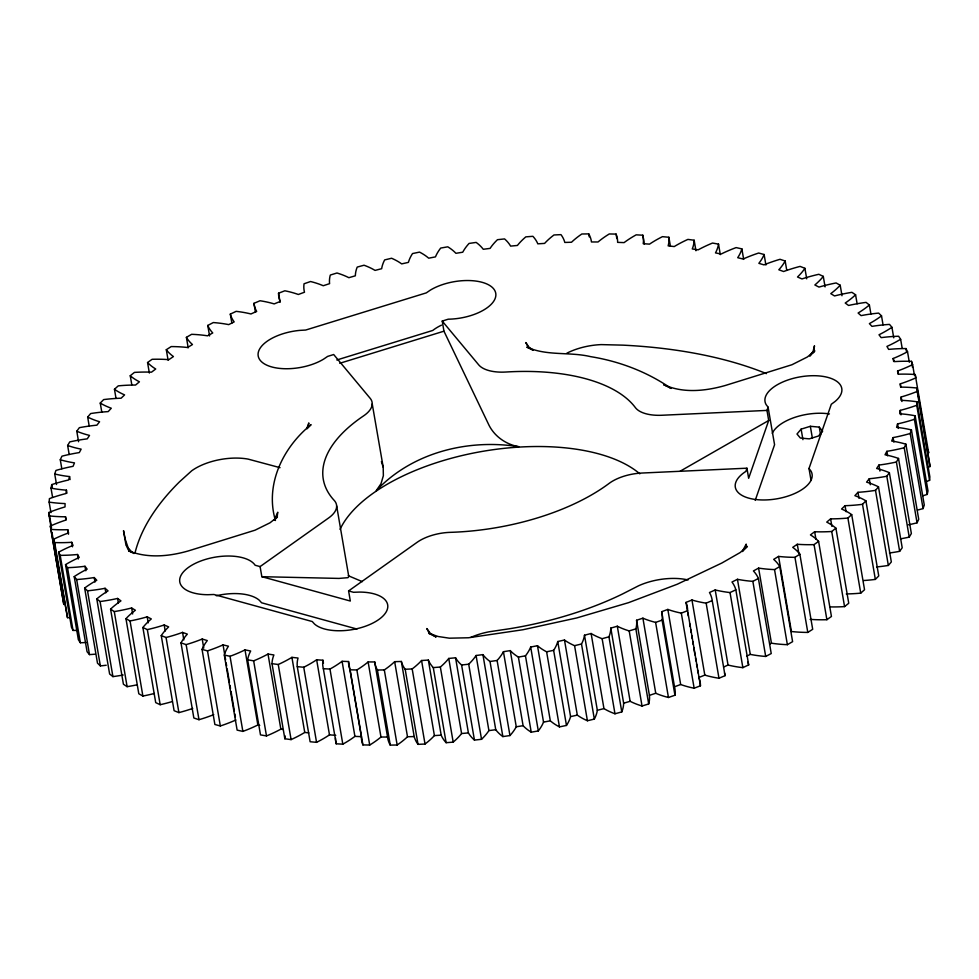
<?xml version="1.0" encoding="UTF-8"?>
<svg xmlns="http://www.w3.org/2000/svg" width="979" height="979" viewBox="0 0 979 979"><rect width="100%" height="100%" fill="white"/><g stroke="black" fill="none" stroke-linecap="round" stroke-linejoin="round"><path stroke-width="1.47" d="M280.104 302.23L278.562 293.21L284.852 290.787A91.94 43.59 -9.7 0 1 298.326 294.483L304.493 292.231A91.928 43.59 -9.7 0 1 304.053 283.775L310.551 281.524A91.928 43.59 -9.7 0 1 323.254 285.733L329.593 283.653A91.94 43.59 -9.7 0 1 330.302 275.05L336.972 272.994A91.94 43.59 -9.7 0 1 348.867 277.693L355.353 275.797A91.94 43.59 -9.7 0 1 357.213 267.083L364.029 265.223A91.928 43.59 -9.7 0 1 375.043 270.4L381.663 268.699A91.928 43.59 -9.7 0 1 384.661 259.912L391.588 258.248A91.928 43.59 -9.7 0 1 401.684 263.889L408.414 262.384A91.94 43.59 -9.7 0 1 412.526 253.561L419.55 252.105A91.94 43.59 -9.7 0 1 428.68 258.187L435.471 256.877A91.928 43.59 -9.7 0 1 440.697 248.066L447.77 246.818A91.94 43.59 -9.7 0 1 455.908 253.304L462.737 252.215A91.94 43.59 -9.7 0 1 469.051 243.441L476.149 242.413A91.94 43.59 -9.7 0 1 483.247 249.278L490.087 248.397A91.928 43.578 -9.7 0 1 497.467 239.696L504.564 238.913A91.94 43.59 -9.7 0 1 510.597 246.108L517.414 245.46A91.94 43.59 -9.7 0 1 525.821 236.869L532.882 236.306A91.928 43.59 -9.7 0 1 537.814 243.832L544.593 243.404A91.928 43.59 -9.7 0 1 553.979 234.972L560.979 234.642A91.928 43.59 -9.7 0 1 564.81 242.449L571.503 242.241A91.928 43.59 -9.7 0 1 581.844 233.993L588.746 233.895A91.928 43.578 -9.7 0 1 591.451 241.96L598.034 241.972A91.94 43.59 -9.7 0 1 609.293 233.957L616.072 234.091A91.94 43.59 -9.7 0 1 617.627 242.364L624.088 242.608A91.928 43.578 -9.7 0 1 636.191 234.838L642.811 235.205A91.928 43.59 -9.7 0 1 643.227 243.673L649.518 244.138A91.928 43.59 -9.7 0 1 662.44 236.661L668.877 237.261A91.928 43.59 -9.7 0 1 668.143 245.864L674.25 246.561A91.928 43.59 -9.7 0 1 687.907 239.402L694.148 240.234A91.94 43.59 -9.7 0 1 692.263 248.947L698.149 249.853A91.94 43.59 -9.7 0 1 712.516 243.061L718.513 244.114A91.928 43.578 -9.7 0 1 715.49 252.9L721.144 254.026A91.94 43.59 -9.7 0 1 736.135 247.601L741.874 248.886A91.94 43.59 -9.7 0 1 737.713 257.697L743.11 259.031A91.94 43.59 -9.7 0 1 758.664 253.023L764.122 254.516A91.928 43.59 -9.7 0 1 758.86 263.339L763.963 264.868A91.94 43.59 -9.7 0 1 780.018 259.3L785.158 261.001A91.94 43.59 -9.7 0 1 778.819 269.776L783.616 271.513A91.928 43.59 -9.7 0 1 800.1 266.398L804.909 268.307A91.928 43.59 -9.7 0 1 797.506 276.996L801.972 278.929A91.928 43.59 -9.7 0 1 818.823 274.291L823.29 276.384A91.94 43.59 -9.7 0 1 814.858 284.975L818.97 287.08A91.94 43.59 -9.7 0 1 836.115 282.955L840.202 285.232A91.94 43.59 -9.7 0 1 830.779 293.651L834.536 295.939A91.928 43.59 -9.7 0 1 851.889 292.329L855.585 294.777A91.928 43.59 -9.7 0 1 845.22 303.025L848.585 305.46A91.94 43.59 -9.7 0 1 866.085 302.389L869.376 305.007A91.94 43.59 -9.7 0 1 858.106 313.023L861.079 315.617A91.928 43.59 -9.7 0 1 878.64 313.096L881.516 315.862A91.928 43.59 -9.7 0 1 869.389 323.621L871.946 326.362A91.94 43.59 -9.7 0 1 889.507 324.392L891.942 327.304A91.94 43.59 -9.7 0 1 879.007 334.769L881.149 337.633A91.94 43.59 -9.7 0 1 898.624 336.238L900.631 339.272A91.928 43.59 -9.7 0 1 886.937 346.419L888.651 349.393A91.928 43.59 -9.7 0 1 905.967 348.573L907.521 351.73A91.928 43.59 -9.7 0 1 893.142 358.51L894.414 361.606A91.94 43.59 -9.7 0 1 911.498 361.349L912.599 364.604A91.94 43.59 -9.7 0 1 897.584 371.017L898.428 374.198A91.928 43.59 -9.7 0 1 915.194 374.516L915.83 377.87A91.94 43.59 -9.7 0 1 900.264 383.866L900.643 387.121A91.94 43.59 -9.7 0 1 917.042 388.027L917.213 391.441A91.94 43.59 -9.7 0 1 901.145 396.997L901.084 400.325A91.928 43.578 -9.7 0 1 917.029 401.794L929.866 476.883L929.573 480.371A91.94 43.59 -9.7 0 1 925.559 481.766M50.932 512.629L49.134 502.117L49.427 498.629A91.94 43.59 -9.7 0 1 65.923 493.538L66.437 490.161A91.94 43.59 -9.7 0 1 51.006 488.117L51.765 484.593A91.928 43.59 -9.7 0 1 68.616 479.979L69.57 476.577A91.928 43.59 -9.7 0 1 54.726 473.983L55.938 470.422A91.928 43.59 -9.7 0 1 73.082 466.31L74.477 462.883A91.928 43.59 -9.7 0 1 60.282 459.738L61.946 456.177A91.928 43.578 -9.7 0 1 79.311 452.579L81.135 449.141A91.94 43.59 -9.7 0 1 67.637 445.469L69.766 441.896A91.94 43.59 -9.7 0 1 87.266 438.849L89.517 435.41A91.928 43.578 -9.7 0 1 76.79 431.225L79.348 427.676A91.928 43.59 -9.7 0 1 96.909 425.167L99.577 421.753A91.928 43.59 -9.7 0 1 87.669 417.066L90.655 413.554A91.928 43.59 -9.7 0 1 108.204 411.596L111.288 408.231A91.928 43.59 -9.7 0 1 100.25 403.067L103.652 399.591A91.94 43.59 -9.7 0 1 121.115 398.208L124.59 394.892A91.94 43.59 -9.7 0 1 114.457 389.263L118.263 385.861A91.928 43.578 -9.7 0 1 135.567 385.041L139.422 381.798A91.94 43.59 -9.7 0 1 130.256 375.74L134.441 372.399A91.94 43.59 -9.7 0 1 151.512 372.167L155.722 368.997A91.94 43.59 -9.7 0 1 147.56 362.536L152.112 359.293A91.928 43.59 -9.7 0 1 168.877 359.636L173.43 356.564A91.94 43.59 -9.7 0 1 166.308 349.711L171.203 346.578A91.94 43.59 -9.7 0 1 187.589 347.496L192.471 344.535A91.928 43.59 -9.7 0 1 186.402 337.339L191.627 334.316A91.928 43.59 -9.7 0 1 207.56 335.809L212.749 332.958A91.928 43.59 -9.7 0 1 207.768 325.444L213.3 322.556A91.94 43.59 -9.7 0 1 228.719 324.612L234.177 321.895A91.94 43.59 -9.7 0 1 230.322 314.1L236.135 311.346A91.94 43.59 -9.7 0 1 250.967 313.965L256.682 311.395A91.928 43.59 -9.7 0 1 253.953 303.343L260.022 300.749A91.928 43.59 -9.7 0 1 274.193 303.906L280.153 301.483A91.94 43.59 -9.7 0 1 278.562 293.21M917.029 401.794L916.736 405.282L929.573 480.371M277.228 516.374L277.767 512.225L274.181 520.216M308.446 425.681L308.813 422.916L306.904 428.239M745.839 546.869L746.194 544.116L742.278 551.52M813.586 352.636L814.479 345.795L813.096 351.302L809.866 355.915M916.736 405.282A91.94 43.59 -9.7 0 1 900.239 410.372L899.725 413.75A91.94 43.59 -9.7 0 1 915.157 415.781L927.994 490.883L927.235 494.407A91.928 43.59 -9.7 0 1 923.124 495.692M915.157 415.781L914.41 419.306L927.235 494.407M914.41 419.306A91.928 43.59 -9.7 0 1 897.547 423.919L896.593 427.333A91.928 43.59 -9.7 0 1 911.437 429.928L924.274 505.017L923.062 508.578A91.928 43.59 -9.7 0 1 917.433 510.108M372.228 403.886L383.193 467.167L383.364 475.684L381.015 483.687L376.291 490.614C412.196 452.494 467.986 438.604 518.748 446.718C506.241 444.478 494.872 436.732 489.047 425.327L443.952 331.183L442.227 321.088L448.223 319.191A38.94 18.454 -9.7 0 0 494.493 290.017A38.94 18.454 -9.7 0 0 430.344 290.127L426.293 292.88L305.693 330.045L299.647 330.4A38.94 18.454 -9.7 0 0 260.39 360.553A38.94 18.454 -9.7 0 0 323.596 359.146L327.647 356.393L333.68 354.533L370.16 398.306A34.608 16.41 -9.7 0 1 363.527 415.916A162.122 76.864 -9.7 0 0 334.206 500.404A34.608 16.41 -9.7 0 1 328.65 517.952L260.096 566.584L261.834 576.692L350.323 601.033L348.597 590.924L417.14 542.293A34.608 16.41 -9.7 0 1 450.352 532.343A162.122 76.864 -9.7 0 0 609.06 483.442A34.608 16.41 -9.7 0 1 641.894 473.041L746.928 468.195L745.876 471.401A38.94 18.454 -9.7 0 0 764.012 499.975A38.94 18.454 -9.7 0 0 810.955 471.034L809.009 468.476L831.293 404.278L835.099 401.451A38.94 18.454 -9.7 0 0 810.086 375.777A38.94 18.454 -9.7 0 0 766.141 404.645L768.087 407.191L774.573 444.735L755.213 500.379M911.437 429.928L910.225 433.489L923.062 508.578M746.928 468.195L748.654 478.29L768.699 420.505L766.973 410.409L768.087 407.191M910.225 433.489A91.928 43.59 -9.7 0 1 893.081 437.601L891.685 441.027A91.928 43.59 -9.7 0 1 905.893 444.172L918.718 519.262L917.054 522.823A91.928 43.578 -9.7 0 1 908.439 524.817M905.893 444.172L904.217 447.733L917.054 522.823M904.217 447.733A91.928 43.578 -9.7 0 1 886.852 451.331L885.028 454.77A91.94 43.59 -9.7 0 1 898.526 458.441L911.363 533.531L909.234 537.104A91.94 43.59 -9.7 0 1 900.521 538.829M898.526 458.441L896.397 462.002L909.234 537.104M896.397 462.002A91.94 43.59 -9.7 0 1 878.897 465.062L876.646 468.488A91.928 43.578 -9.7 0 1 889.373 472.686L902.21 547.775L899.652 551.324A91.928 43.59 -9.7 0 1 889.421 552.988M889.373 472.686L886.815 476.235A91.928 43.59 -9.7 0 1 869.254 478.743L866.586 482.145A91.928 43.59 -9.7 0 1 878.493 486.844L891.331 561.934L888.345 565.446A91.928 43.59 -9.7 0 1 876.621 566.939M878.493 486.844L875.507 490.357A91.928 43.59 -9.7 0 1 857.959 492.315L854.875 495.68A91.928 43.59 -9.7 0 1 865.913 500.844L878.75 575.933L875.348 579.409A91.94 43.59 -9.7 0 1 863.662 580.523M801.128 429.145L796.992 434.015L800.381 438.041L809.29 438.861L818.505 436.01L822.641 431.152L819.264 427.125L810.343 426.293L801.128 429.145L802.927 439.657M307.051 428.814L311.065 424.617C283.029 447.293 264.734 484.458 275.442 520.522M274.622 519.898L277.436 516.961L270.02 522.798L255.066 530.177L188.653 550.834C169.526 556.366 148.184 558.532 129.252 551.104L125.165 539.013L123.513 530.679L126.046 545.499M810.049 355.842L814.834 350.849L807.369 356.98L791.95 364.739L725.304 385.481C705.431 391.135 682.914 393.521 663.627 384.637L671.117 388.43C647.205 371.861 619.389 361.275 590.704 356.662C569.692 351.632 546.857 356.209 526.824 347.092L533.029 350.237M742.523 551.422L747.381 546.355L740.173 552.535L721.878 563.011L677.284 584.218L628.555 602.66L576.741 617.945L522.921 629.742L468.464 637.77L449.337 638.186L438.115 636.497L428.814 633.34L436.096 637.023L430.246 633.229L426.844 628.567L428.729 632.312M865.913 500.844L862.511 504.32A91.94 43.59 -9.7 0 1 845.048 505.702L841.573 509.019A91.94 43.59 -9.7 0 1 851.706 514.648L864.543 589.737L860.737 593.139A91.928 43.578 -9.7 0 1 846.272 593.935M851.706 514.648L847.9 518.05A91.928 43.578 -9.7 0 1 830.596 518.858L826.741 522.113A91.94 43.59 -9.7 0 1 835.907 528.17L848.744 603.26L844.559 606.601A91.94 43.59 -9.7 0 1 830.265 606.907M835.907 528.17L831.722 531.499A91.94 43.59 -9.7 0 1 814.65 531.744L810.441 534.901A91.94 43.59 -9.7 0 1 818.603 541.375L831.44 616.464L826.888 619.707A91.928 43.59 -9.7 0 1 810.122 619.364M818.603 541.375L814.051 544.618A91.928 43.59 -9.7 0 1 797.285 544.275L792.733 547.347A91.94 43.59 -9.7 0 1 799.855 554.187L812.692 629.289L807.797 632.422A91.94 43.59 -9.7 0 1 791.411 631.504L778.574 556.415A91.94 43.59 -9.7 0 0 794.96 557.332L799.855 554.187M778.574 556.415L773.691 559.376A91.928 43.59 -9.7 0 1 779.761 566.572L792.598 641.661L787.373 644.684A91.928 43.59 -9.7 0 1 771.44 643.191L769.714 644.145M779.761 566.572L774.536 569.594A91.928 43.59 -9.7 0 1 758.603 568.101L753.414 570.953A91.928 43.59 -9.7 0 1 758.395 578.467L771.232 653.556L765.7 656.444A91.94 43.59 -9.7 0 1 750.281 654.388L746.647 656.199M680.197 471.18L768.699 420.505M758.395 578.467L752.863 581.355A91.94 43.59 -9.7 0 1 737.444 579.299L731.986 582.015A91.94 43.59 -9.7 0 1 735.841 589.811L748.678 664.9L742.865 667.654A91.94 43.59 -9.7 0 1 728.033 665.035L724.227 666.76M735.841 589.811L730.028 592.564A91.94 43.59 -9.7 0 1 715.208 589.945L709.481 592.515A91.928 43.59 -9.7 0 1 712.21 600.568L725.047 675.657L718.978 678.251A91.928 43.59 -9.7 0 1 704.807 675.094L698.847 677.517A91.94 43.59 -9.7 0 1 700.438 685.789L694.148 688.213A91.94 43.59 -9.7 0 1 680.674 684.517L674.507 686.769A91.928 43.59 -9.7 0 1 674.947 695.225L668.449 697.476A91.928 43.59 -9.7 0 1 655.746 693.267L649.407 695.347A91.94 43.59 -9.7 0 1 648.698 703.95L642.028 706.006A91.94 43.59 -9.7 0 1 630.133 701.307L623.647 703.203A91.94 43.59 -9.7 0 1 621.787 711.917L614.971 713.777A91.928 43.59 -9.7 0 1 603.957 708.6L597.337 710.301A91.928 43.59 -9.7 0 1 594.339 719.088L587.412 720.752A91.928 43.59 -9.7 0 1 577.316 715.111L570.586 716.616A91.94 43.59 -9.7 0 1 566.474 725.439L559.45 726.895A91.94 43.59 -9.7 0 1 550.32 720.813L543.529 722.123A91.928 43.59 -9.7 0 1 538.303 730.934L531.23 732.182A91.94 43.59 -9.7 0 1 523.092 725.696L510.255 650.607L503.426 651.696A91.94 43.59 -9.7 0 1 497.112 660.47L509.949 735.559L502.851 736.587A91.94 43.59 -9.7 0 1 495.753 729.722L482.916 654.633L476.075 655.502A91.928 43.578 -9.7 0 1 468.696 664.203L461.598 664.998A91.94 43.59 -9.7 0 1 455.565 657.79L448.749 658.451A91.94 43.59 -9.7 0 1 440.354 667.029L433.281 667.592A91.928 43.59 -9.7 0 1 428.349 660.079L421.57 660.507A91.928 43.59 -9.7 0 1 412.183 668.938L405.184 669.269A91.928 43.59 -9.7 0 1 401.353 661.461L394.659 661.669A91.928 43.59 -9.7 0 1 384.319 669.917L377.417 670.015A91.928 43.578 -9.7 0 1 374.712 661.951L368.128 661.939A91.94 43.59 -9.7 0 1 356.87 669.954L350.09 669.82A91.94 43.59 -9.7 0 1 348.536 661.547L342.087 661.302A91.928 43.578 -9.7 0 1 329.972 669.061L323.351 668.694A91.928 43.59 -9.7 0 1 322.935 660.238L316.645 659.773A91.928 43.59 -9.7 0 1 303.735 667.25L297.286 666.65A91.928 43.59 -9.7 0 1 298.032 658.035L291.913 657.35A91.928 43.59 -9.7 0 1 278.256 664.496L272.015 663.676A91.94 43.59 -9.7 0 1 273.9 654.963L268.013 654.045A91.94 43.59 -9.7 0 1 253.647 660.849L247.65 659.797A91.928 43.578 -9.7 0 1 250.673 651.011L245.019 649.885A91.94 43.59 -9.7 0 1 230.028 656.297L224.301 655.024A91.94 43.59 -9.7 0 1 228.45 646.201L223.053 644.88A91.94 43.59 -9.7 0 1 207.499 650.876L202.053 649.395A91.928 43.59 -9.7 0 1 207.303 640.572L202.2 639.03A91.94 43.59 -9.7 0 1 186.145 644.61L181.005 642.909A91.94 43.59 -9.7 0 1 187.344 634.135L182.559 632.397A91.928 43.59 -9.7 0 1 166.063 637.5L161.254 635.604A91.928 43.59 -9.7 0 1 168.657 626.903L164.191 624.981A91.928 43.59 -9.7 0 1 147.339 629.607L142.885 627.515A91.94 43.59 -9.7 0 1 151.304 618.936L147.193 616.831A91.94 43.59 -9.7 0 1 130.048 620.955L125.961 618.679A91.94 43.59 -9.7 0 1 135.383 610.247L131.627 607.971A91.928 43.59 -9.7 0 1 114.274 611.581L110.578 609.122A91.928 43.59 -9.7 0 1 120.943 600.886L117.578 598.45A91.94 43.59 -9.7 0 1 100.078 601.522L96.786 598.903A91.94 43.59 -9.7 0 1 108.057 590.888L105.083 588.293A91.928 43.59 -9.7 0 1 87.523 590.814L84.647 588.049A91.928 43.59 -9.7 0 1 96.774 580.29L94.217 577.549A91.94 43.59 -9.7 0 1 76.656 579.519L74.22 576.607A91.94 43.59 -9.7 0 1 87.155 569.142L85.014 566.278A91.94 43.59 -9.7 0 1 67.539 567.673L65.532 564.638A91.928 43.59 -9.7 0 1 79.226 557.492L77.512 554.506A91.928 43.59 -9.7 0 1 60.196 555.338L58.642 552.18A91.928 43.59 -9.7 0 1 73.021 545.389L71.748 542.305A91.94 43.59 -9.7 0 1 54.665 542.562L53.564 539.294A91.94 43.59 -9.7 0 1 68.579 532.894L67.747 529.712A91.928 43.59 -9.7 0 1 50.969 529.382L50.333 526.041A91.94 43.59 -9.7 0 1 65.911 520.045L65.52 516.79A91.94 43.59 -9.7 0 1 49.121 515.884L48.95 512.47A91.94 43.59 -9.7 0 1 65.018 506.914L65.079 503.585A91.928 43.578 -9.7 0 1 49.134 502.117M712.21 600.568L706.153 603.162A91.928 43.59 -9.7 0 1 691.969 600.005L686.01 602.415L687.295 609.929M686.01 602.415A91.94 43.59 -9.7 0 1 687.601 610.688L681.311 613.123A91.94 43.59 -9.7 0 1 667.837 609.427L661.669 611.679A91.928 43.59 -9.7 0 1 662.11 620.135L674.947 695.225M662.11 620.135L655.612 622.387A91.928 43.59 -9.7 0 1 642.909 618.177L636.57 620.258A91.94 43.59 -9.7 0 1 635.861 628.861L648.698 703.95M635.861 628.861L629.191 630.917A91.94 43.59 -9.7 0 1 617.308 626.217L610.81 628.102A91.94 43.59 -9.7 0 1 608.95 636.815L621.787 711.917M336.813 359.991L432.742 330.461A38.94 18.454 -9.7 0 1 441.48 325.138M339.75 363.295L443.952 331.183M608.95 636.815L602.134 638.687A91.928 43.59 -9.7 0 1 591.12 633.499L584.5 635.212A91.928 43.59 -9.7 0 1 581.502 643.998L594.339 719.088M581.502 643.998L574.575 645.663A91.928 43.59 -9.7 0 1 564.479 640.021L557.761 641.526A91.94 43.59 -9.7 0 1 553.637 650.337L566.474 725.439M553.637 650.337L546.612 651.794A91.94 43.59 -9.7 0 1 537.483 645.724L530.691 647.021A91.928 43.59 -9.7 0 1 525.466 655.844L538.303 730.934M525.466 655.844L518.393 657.08A91.94 43.59 -9.7 0 1 510.255 650.607M523.092 725.696L516.263 726.785A91.94 43.59 -9.7 0 1 509.949 735.559M497.112 660.47L490.014 661.486A91.94 43.59 -9.7 0 1 482.916 654.633M495.753 729.722L488.913 730.603A91.928 43.578 -9.7 0 1 481.533 739.304L474.436 740.087A91.94 43.59 -9.7 0 1 468.403 732.892L455.565 657.79M468.403 732.892L461.586 733.54A91.94 43.59 -9.7 0 1 453.179 742.131L446.118 742.694A91.928 43.59 -9.7 0 1 441.186 735.168L428.349 660.079M441.186 735.168L434.407 735.596A91.928 43.59 -9.7 0 1 425.021 744.028L418.021 744.358A91.928 43.59 -9.7 0 1 414.19 736.551L401.353 661.461M766.973 410.409L661.939 415.255A34.608 16.41 -9.7 0 1 635.371 407.607A162.122 76.864 -9.7 0 0 505.984 372.02A34.608 16.41 -9.7 0 1 478.707 364.861L442.227 321.088M414.19 736.551L407.497 736.759A91.928 43.59 -9.7 0 1 397.156 745.007L390.254 745.105A91.928 43.578 -9.7 0 1 387.549 737.04L374.712 661.951M387.549 737.04L380.966 737.028A91.94 43.59 -9.7 0 1 369.707 745.043L362.928 744.909A91.94 43.59 -9.7 0 1 361.373 736.636L348.536 661.547M261.834 576.692L338.979 578.418L347.973 577.671L348.781 576.582L336.654 505.898M361.373 736.636L354.912 736.392A91.928 43.578 -9.7 0 1 342.809 744.162L336.189 743.795L323.351 668.694M335.773 735.327L329.482 734.862A91.928 43.59 -9.7 0 1 316.56 742.339L310.123 741.739L297.286 666.65M308.826 732.904L304.75 732.439A91.928 43.59 -9.7 0 1 291.093 739.598L284.852 738.766L272.015 663.676M247.65 659.797L260.487 734.886L266.484 735.939A91.94 43.59 -9.7 0 0 280.851 729.147L282.809 729.453M224.301 655.024L237.126 730.114L242.865 731.399A91.94 43.59 -9.7 0 0 257.856 724.974L259.741 725.353M688.041 579.996L685.789 579.482A43.223 20.498 -9.7 0 0 638.602 585.772L622.656 593.91A216.322 102.55 -9.7 0 1 509.643 628.726L489.427 631.736A43.223 20.498 -9.7 0 0 470.777 637.427M260.096 566.584L255.14 565.262A38.94 18.454 -9.7 0 0 190.746 565.874A38.94 18.454 -9.7 0 0 207.94 594.706L213.936 594.498L312.264 621.543L314.504 624.015A38.94 18.454 -9.7 0 0 378.775 619.536A38.94 18.454 -9.7 0 0 359.513 592.075L353.517 592.283L348.597 590.924M235.89 719.969A91.94 43.59 -9.7 0 1 220.336 725.977L214.878 724.484L202.053 649.395M280.031 467.668L248.091 459.102A43.223 20.486 -9.7 0 0 191.725 470.777L179.549 481.778A367.712 174.323 -9.7 0 0 135.139 552.437M356.956 629.044L261.601 602.783L259.362 600.311A38.94 18.454 -9.7 0 0 216.31 595.77M213.752 714.646A91.94 43.59 -9.7 0 1 198.982 719.7L193.842 717.999L181.005 642.909M362.303 581.636L348.279 575.713M192.728 708.441A91.928 43.59 -9.7 0 1 178.9 712.602L174.091 710.693L161.254 635.604M171.521 701.784A91.928 43.59 -9.7 0 1 160.177 704.709L155.71 702.616L142.885 627.515M129.252 551.104L134.025 553.514M154.401 693.462A91.94 43.59 -9.7 0 1 142.885 696.045L138.798 693.768L125.961 618.679M533.298 350.274L528.917 347.104L525.845 342.564L528.379 347.582M137.305 684.762A91.928 43.59 -9.7 0 1 127.111 686.671L123.415 684.223L110.578 609.122M132.177 552.352L126.585 546.306L129.093 551.275M123.158 675.008A91.94 43.59 -9.7 0 1 112.915 676.611L109.624 673.993L96.786 598.903M106.221 665.243A91.928 43.59 -9.7 0 1 100.36 665.904L97.484 663.138L84.647 588.049M95.33 654.143A91.94 43.59 -9.7 0 1 89.493 654.608L87.058 651.696L74.22 576.607M86.152 642.493A91.94 43.59 -9.7 0 1 80.376 642.762L78.369 639.728L65.532 564.638M77.304 630.378A91.928 43.59 -9.7 0 1 73.033 630.427L71.479 627.27L58.642 552.18M70.292 617.725A91.94 43.59 -9.7 0 1 67.502 617.651L53.564 539.294M381.394 461.574L383.193 467.167M928.031 449.618L928.667 452.959L915.194 374.516M917.042 388.027L930.05 466.53A91.94 43.59 -9.7 0 1 927.468 467.546M912.599 364.604L914.398 375.128M917.213 391.441L930.05 466.53M911.498 361.349L912.526 367.358M907.521 351.73L909.32 362.242M905.967 348.573L906.481 351.571M900.631 339.272L902.173 348.279M891.942 327.304L893.741 337.816M900.264 383.866L900.778 386.864M897.584 371.017L898.098 374.015M901.145 396.997L901.916 401.5M893.142 358.51L893.656 361.52M900.239 410.372L901.01 414.876M881.516 315.862L883.058 324.869M897.547 423.919L898.318 428.435M893.081 437.601L893.851 442.104M869.376 305.007L870.918 314.014M886.852 451.331L887.623 455.835M886.815 476.235L899.652 551.324M855.585 294.777L857.127 303.796M878.897 465.062L879.925 471.07M875.507 490.357L888.345 565.446M840.202 285.232L842.001 295.744M869.254 478.743L870.282 484.752M862.511 504.32L875.348 579.409M823.29 276.384L825.077 286.896M857.959 492.315L858.987 498.311M847.9 518.05L860.737 593.139M804.909 268.307L806.708 278.819M845.048 505.702L846.076 511.711M819.264 427.125L820.549 434.627M830.596 518.858L831.881 526.372M831.722 531.499L844.559 606.601M785.158 261.001L786.7 270.008M810.343 426.293L812.399 438.311M814.65 531.744L815.935 539.245M814.051 544.618L826.888 619.707M764.122 254.516L765.908 265.028M797.285 544.275L798.827 553.282M794.96 557.332L807.797 632.422M741.874 248.886L743.661 259.398M774.536 569.594L787.373 644.684M718.513 244.114L720.311 254.626M758.603 568.101L771.44 643.191M752.863 581.355L765.7 656.444M694.148 240.234L695.947 250.746M737.444 579.299L750.281 654.388M730.028 592.564L742.865 667.654M668.877 237.261L670.419 246.28M715.208 589.945L728.033 665.035M706.153 603.162L718.978 678.251M642.811 235.205L644.353 244.224M691.969 600.005L704.807 675.094M687.601 610.688L700.438 685.789M687.809 612.927L688.323 615.938M689.608 623.439L690.122 626.45M690.636 629.448L691.15 632.458M691.663 635.457L692.177 638.467M692.691 641.465L693.205 644.476M693.719 647.474L694.992 654.988M695.506 657.986L696.02 660.996M696.534 663.995L697.048 666.993M697.562 670.003L698.076 673.001M681.311 613.123L694.148 688.213M616.072 234.091L616.843 238.595M667.837 609.427L680.674 684.517M661.669 611.679L674.507 686.769M655.612 622.387L668.449 697.476M588.746 233.895L589.26 236.894M642.909 618.177L655.746 693.267M636.57 620.258L649.407 695.347M629.191 630.917L642.028 706.006M617.308 626.217L630.133 701.307M610.81 628.102L623.647 703.203M602.134 638.687L614.971 713.777M591.12 633.499L603.957 708.6M584.5 635.212L597.337 710.301M574.575 645.663L587.412 720.752M564.479 640.021L577.316 715.111M557.761 641.526L570.586 716.616M546.612 651.794L559.45 726.895M537.483 645.724L550.32 720.813M530.691 647.021L543.529 722.123M518.393 657.08L531.23 732.182M503.426 651.696L516.263 726.785M490.014 661.486L502.851 736.587M476.075 655.502L488.913 730.603M468.696 664.203L481.533 739.304M461.598 664.998L474.436 740.087M448.749 658.451L461.586 733.54M440.354 667.029L453.179 742.131M433.281 667.592L446.118 742.694M421.57 660.507L434.407 735.596M412.183 668.938L425.021 744.028M405.184 669.269L418.021 744.358M394.659 661.669L407.497 736.759M384.319 669.917L397.156 745.007M377.417 670.015L390.254 745.105M368.128 661.939L380.966 737.028M356.87 669.954L369.707 745.043M350.09 669.82L362.928 744.909M342.087 661.302L354.912 736.392M329.972 669.061L342.809 744.162M322.935 660.238L323.449 663.236M316.645 659.773L329.482 734.862M253.953 303.343L255.495 312.35M303.735 667.25L316.56 742.339M291.913 657.35L304.75 732.439M230.322 314.1L231.864 323.107M278.256 664.496L291.093 739.598M268.013 654.045L280.851 729.147M207.768 325.444L209.567 335.956M253.647 660.849L266.484 735.939M245.019 649.885L257.856 724.974M186.402 337.339L188.201 347.851M230.028 656.297L242.865 731.399M223.053 644.88L224.595 653.886M225.109 656.885L225.623 659.895M226.137 662.893L226.651 665.904M227.165 668.902L229.478 682.424M229.992 685.422L230.506 688.433M231.02 691.431L234.348 710.95M234.862 713.96L235.376 716.958M166.308 349.711L168.107 360.223M207.499 650.876L220.336 725.977M202.2 639.03L203.742 648.049M147.56 362.536L149.359 373.048M186.145 644.61L198.982 719.7M182.559 632.397L183.832 639.911M130.256 375.74L131.798 384.747M164.191 624.981L165.218 630.99M166.063 637.5L178.9 712.602M114.457 389.263L115.999 398.282M147.193 616.831L148.221 622.84M147.339 629.607L160.177 704.709M100.25 403.067L101.792 412.073M131.627 607.971L132.654 613.98M130.048 620.955L142.885 696.045M87.669 417.066L89.211 426.073M117.578 598.45L118.349 602.954M114.274 611.581L127.111 686.671M105.083 588.293L105.854 592.797M76.79 431.225L78.577 441.737M100.078 601.522L112.915 676.611M94.217 577.549L94.987 582.052M67.637 445.469L69.179 454.476M85.014 566.278L85.785 570.781M69.57 476.577L70.084 479.575M87.523 590.814L100.36 665.904M66.437 490.161L66.951 493.171M77.512 554.506L78.283 559.009M60.282 459.738L61.812 468.745M71.748 542.305L72.519 546.808M76.656 579.519L89.493 654.608M65.52 516.79L66.034 519.788M67.747 529.712L68.506 534.216M54.726 473.983L56.525 484.495M67.539 567.673L80.376 642.762M51.765 484.593L52.279 487.603M51.006 488.117L52.548 497.136M60.196 555.338L73.033 630.427M54.665 542.562L67.502 617.651M48.95 512.47L51.52 527.485M49.121 515.884L51.434 529.406M51.948 532.405L53.233 539.918M53.747 542.917L54.261 545.927M54.775 548.925L55.277 551.936M55.791 554.934L56.305 557.932M56.819 560.943L57.333 563.941M57.847 566.951L58.361 569.949M59.646 577.463L60.16 580.461M60.674 583.472L61.187 586.47M50.969 529.382L63.806 604.484L50.333 526.041M809.009 468.476L811.04 480.493M61.958 590.973L61.836 588.697M340.043 529.394A162.122 76.864 -9.7 0 1 478.266 452.127A162.122 76.864 -9.7 0 1 639.813 473.824M772.284 433.354A38.94 18.454 -9.7 0 1 829.433 413.933M766.422 373.623A367.712 174.323 -9.7 0 0 622.974 345.146L601.167 344.608A43.223 20.486 -9.7 0 0 566.841 353.199M747.76 662.22A91.94 43.59 -9.7 0 1 748.678 664.9M724.509 672.903A91.928 43.59 -9.7 0 1 725.047 675.657M336.189 743.795A91.928 43.59 -9.7 0 1 335.528 738.203M284.852 738.766A91.94 43.59 -9.7 0 1 285.109 735.89"/></g></svg>
